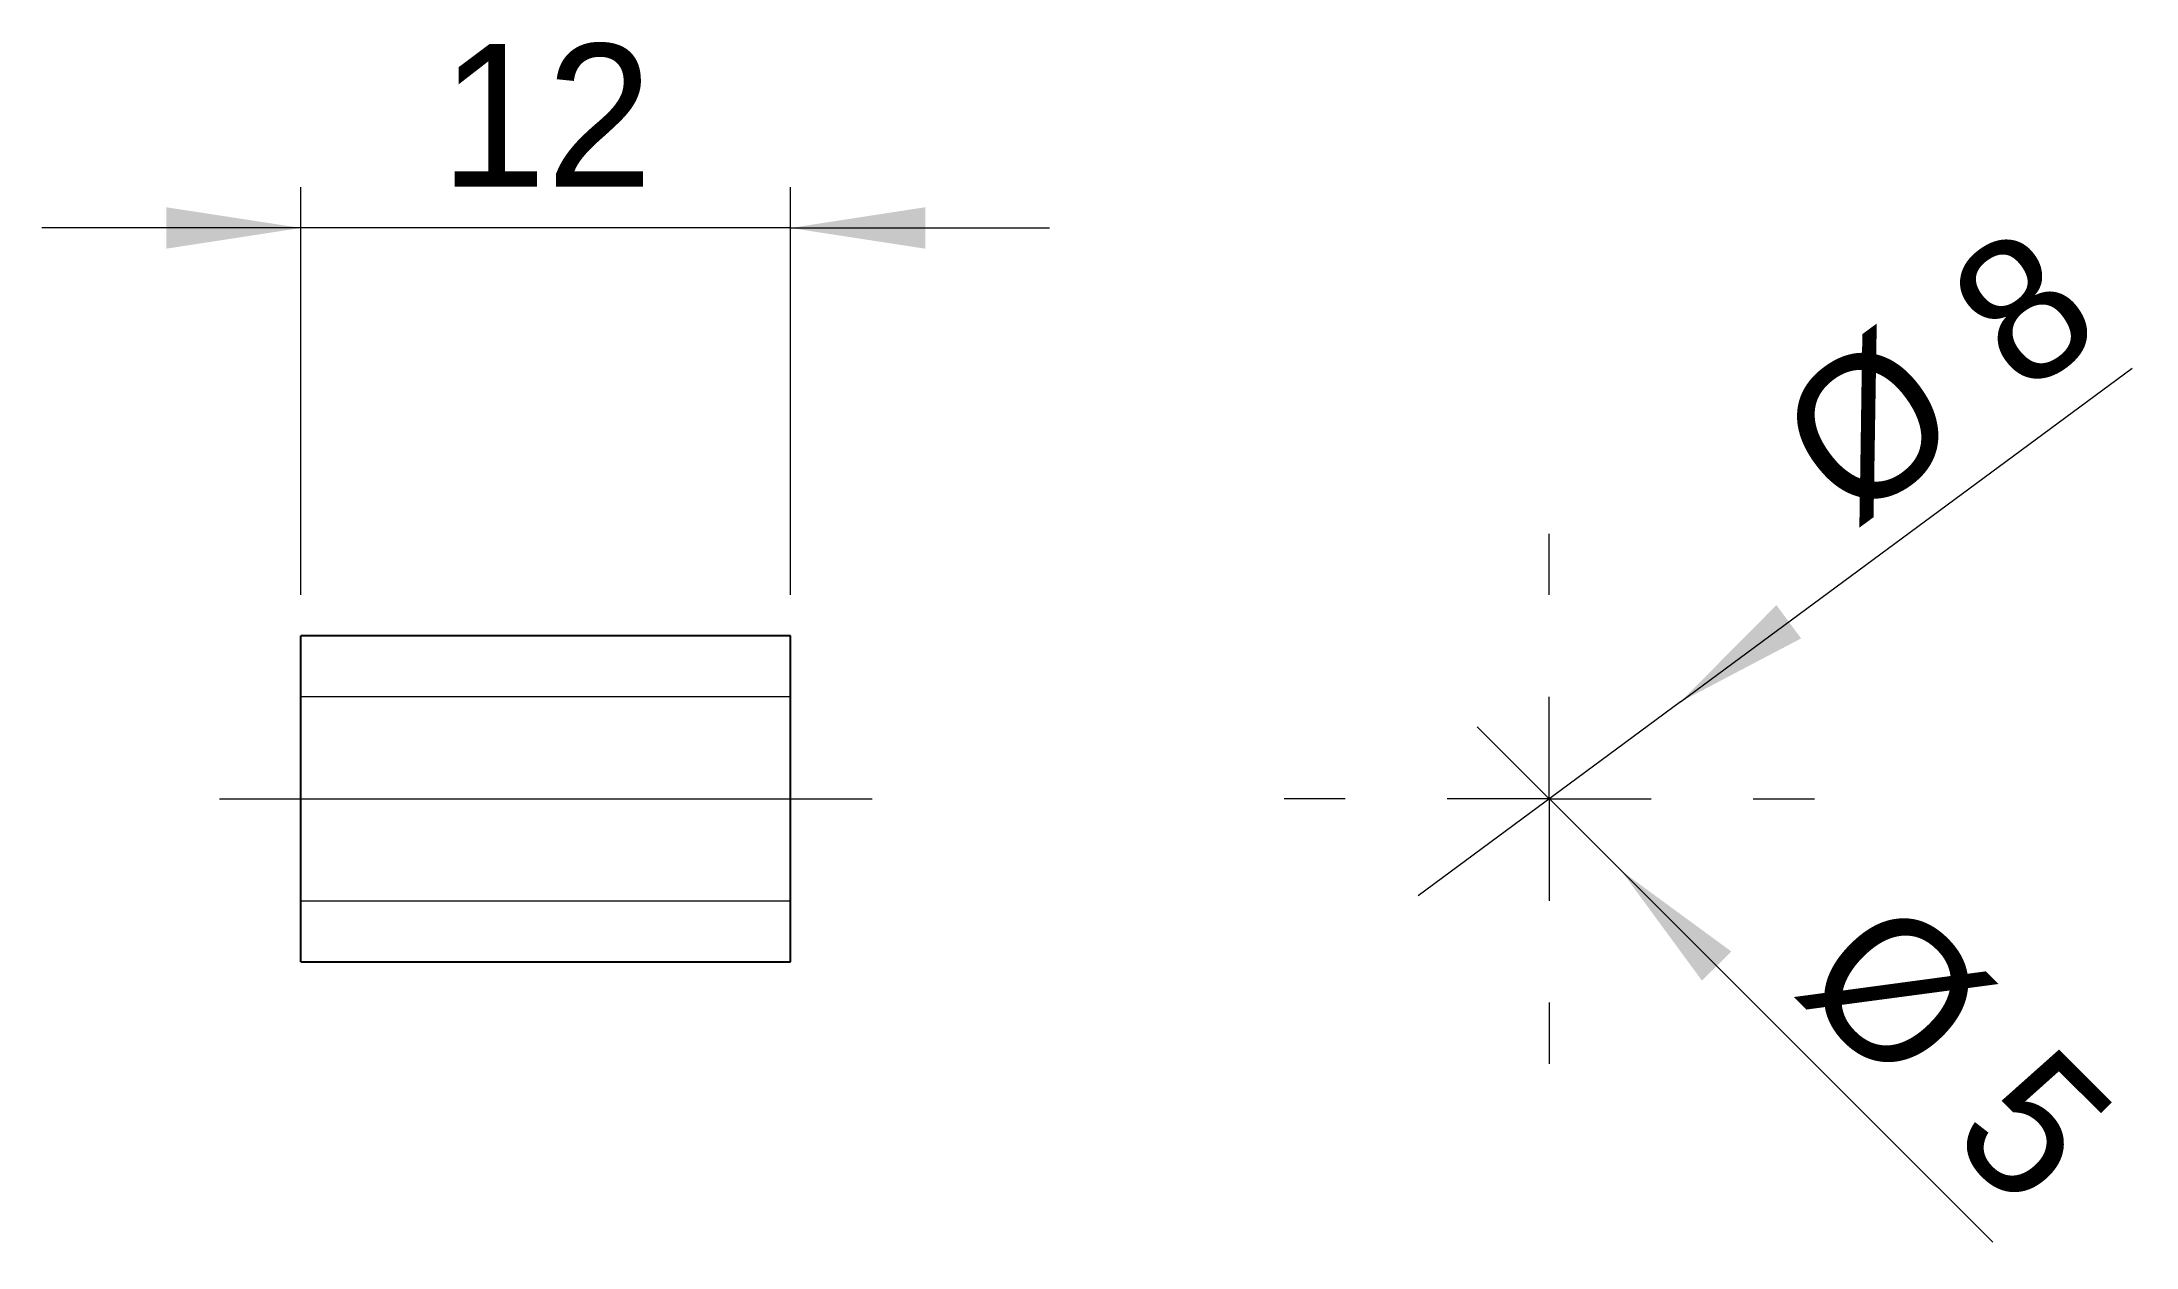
# Model space of a CAD drawing. Header units: metres. Extents: x 205 to 393, y 121 to 156.
# Drawn here: x 341.4 to 392.7, y 121.3 to 150.9 of the extents above; entities outside this region: 1.
import ezdxf

# ---------------------------------------------------------------- set-up
doc = ezdxf.new("R2010")
doc.units = ezdxf.units.M
doc.dimstyles.get("Standard").update_dxf_attribs({"dimtxt": 2.5, "dimasz": 2.5, "dimexe": 1.25, "dimexo": 0.625, "dimtad": 1, "dimcen": 2.5, "dimazin": 3, "dimtfac": 1, "dimtmove": 0, "dimatfit": 3})

# ---------------------------------------------------------------- blocks, each defined once
blk = doc.blocks.new('*D1')
at = {"color": 7, "linetype": 'Continuous', "lineweight": 18}
for p, q in [((347.748, 137.294), (347.748, 147.294)), ((359.748, 137.294), (359.748, 147.294)), ((347.748, 146.294), (341.398, 146.294)), ((359.748, 146.294), (347.748, 146.294)), ((359.748, 146.294), (366.098, 146.294))]:
    blk.add_line(p, q, dxfattribs=at)
for points in [[(347.748, 146.294), (344.446, 146.802), (344.446, 145.786)], [(359.748, 146.294), (363.05, 145.786), (363.05, 146.802)]]:
    blk.add_solid(points, dxfattribs=at)
at = {"color": 7, "linetype": 'Continuous', "lineweight": 18, "insert": (351.162, 150.806), "char_height": 3.5, "attachment_point": 1}
blk.add_mtext('12', dxfattribs=at)
blk = doc.blocks.new('*D2')
at = {"color": 7, "linetype": 'Continuous', "lineweight": 18}
for q in [(392.634, 142.858), (375.132, 129.916)]:
    blk.add_line((381.565, 134.673), q, dxfattribs=at)
blk.add_solid([(381.565, 134.673), (384.522, 136.227), (383.918, 137.044)], dxfattribs=at)
at = {"color": 7, "linetype": 'Continuous', "lineweight": 18, "char_height": 3.5, "attachment_point": 1, "rotation": 36.4802}
for s, insert in [('8', (387.872, 144.948)), ('%%c', (383.66, 141.766))]:
    blk.add_mtext(s, dxfattribs=dict(at, insert=insert))
blk = doc.blocks.new('*D3')
at = {"color": 7, "linetype": 'Continuous', "lineweight": 18}
for q in [(376.581, 134.062), (389.225, 121.417)]:
    blk.add_line((380.116, 130.527), q, dxfattribs=at)
blk.add_solid([(380.116, 130.527), (382.092, 127.833), (382.81, 128.551)], dxfattribs=at)
at = {"color": 7, "linetype": 'Continuous', "lineweight": 18, "char_height": 3.5, "attachment_point": 1, "rotation": 315}
for s, insert in [('%%c', (386.801, 130.115)), ('5', (390.571, 126.42))]:
    blk.add_mtext(s, dxfattribs=dict(at, insert=insert))
blk = doc.blocks.new('SW_CENTERMARKSYMBOL_9')
at = {"color": 0, "linetype": 'Continuous', "lineweight": 0}
for p, q in [((0, 5), (0, 6.5)), ((0, 0), (0, 2.5)), ((-5, 0), (-6.5, 0)), ((0, 0), (-2.5, 0)), ((0, 0), (0, -2.5)), ((0, 0), (2.5, 0)), ((5, 0), (6.5, 0)), ((0, -5), (0, -6.5))]:
    blk.add_line(p, q, dxfattribs=at)

msp = doc.modelspace()

# ---------------------------------------------------------------- linework, layer by layer
at = {"color": 7, "linetype": 'Continuous', "lineweight": 25}
for p, q in [((359.748, 136.294), (347.748, 136.294)), ((347.748, 132.294), (347.748, 136.294)), ((359.748, 132.294), (359.748, 136.294)), ((347.748, 128.294), (347.748, 132.294)), ((359.748, 128.294), (359.748, 132.294)), ((347.748, 128.294), (359.748, 128.294))]:
    msp.add_line(p, q, dxfattribs=at)
at = {"color": 7, "lineweight": 18}
for p, q in [((359.748, 134.794), (347.748, 134.794)), ((345.748, 132.294), (361.748, 132.294)), ((347.748, 129.794), (359.748, 129.794))]:
    msp.add_line(p, q, dxfattribs=at)

# ---------------------------------------------------------------- block references
at = {"color": 7, "linetype": 'Continuous', "lineweight": 0}
msp.add_blockref('SW_CENTERMARKSYMBOL_9', (378.348, 132.294), dxfattribs=at)

# ---------------------------------------------------------------- texts
at = {"insert": (204.845, 156.294), "char_height": 5, "attachment_point": 1}
msp.add_mtext('Pos.74', dxfattribs=at)

# ---------------------------------------------------------------- dimensions: what is measured, and where the dimension line sits
at = {"color": 7, "linetype": 'Continuous', "lineweight": 18}
dim = msp.add_linear_dim(base=(347.748, 146.294), p1=(359.748, 136.294), p2=(347.748, 136.294), dimstyle='Standard', dxfattribs=at)
dim.commit()
dim.dimension.update_dxf_attribs({"geometry": '*D1', "text_midpoint": (353.748, 146.294), "dimtype": 160})
for p1, p2, picture, middle in [((375.132, 129.916), (381.565, 134.673), '*D2', (389.69, 140.681)), ((376.581, 134.062), (380.116, 130.527), '*D3', (386.672, 123.971))]:
    dim = msp.add_diameter_dim_2p(p1=p1, p2=p2, dimstyle='Standard', dxfattribs=at)
    dim.commit()
    dim.dimension.update_dxf_attribs({"geometry": picture, "text_midpoint": middle, "dimtype": 163})

doc.saveas('drawing.dxf')
